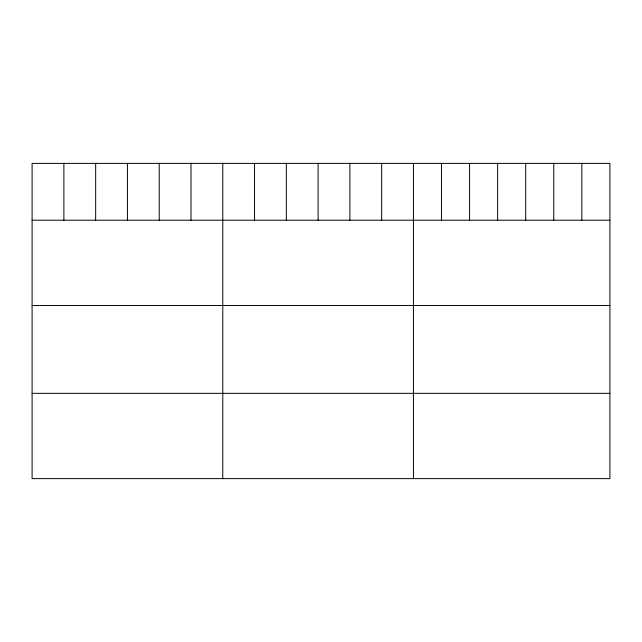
<?xml version="1.0" encoding="UTF-8"?>
<svg xmlns="http://www.w3.org/2000/svg" width="642" height="642" viewBox="0 0 642 642"><rect width="100%" height="100%" fill="white"/><g stroke="black" fill="none" stroke-linecap="round" stroke-linejoin="round"><path stroke-width="0.96" d="M609.9 220.206L609.9 478.619L32.1 478.619L32.1 163.381L609.9 163.381L609.9 220.206L32.1 220.206M32.1 305.48L609.9 305.48M32.1 393.337L609.9 393.337M581.837 163.381L581.837 220.206M553.773 163.381L553.773 220.206M525.71 163.381L525.71 220.206M497.638 163.381L497.638 220.206M469.575 163.381L469.575 220.206M441.511 163.381L441.511 220.206M413.448 163.381L413.448 478.619M381.669 163.381L381.669 220.206M349.89 163.381L349.89 220.206M318.111 163.381L318.111 220.206M286.332 163.381L286.332 220.206M254.553 163.381L254.553 220.206M222.774 163.381L222.774 478.619M190.995 163.381L190.995 220.206M159.216 163.381L159.216 220.206M127.437 163.381L127.437 220.206M95.658 163.381L95.658 220.206M63.879 163.381L63.879 220.206"/></g></svg>
